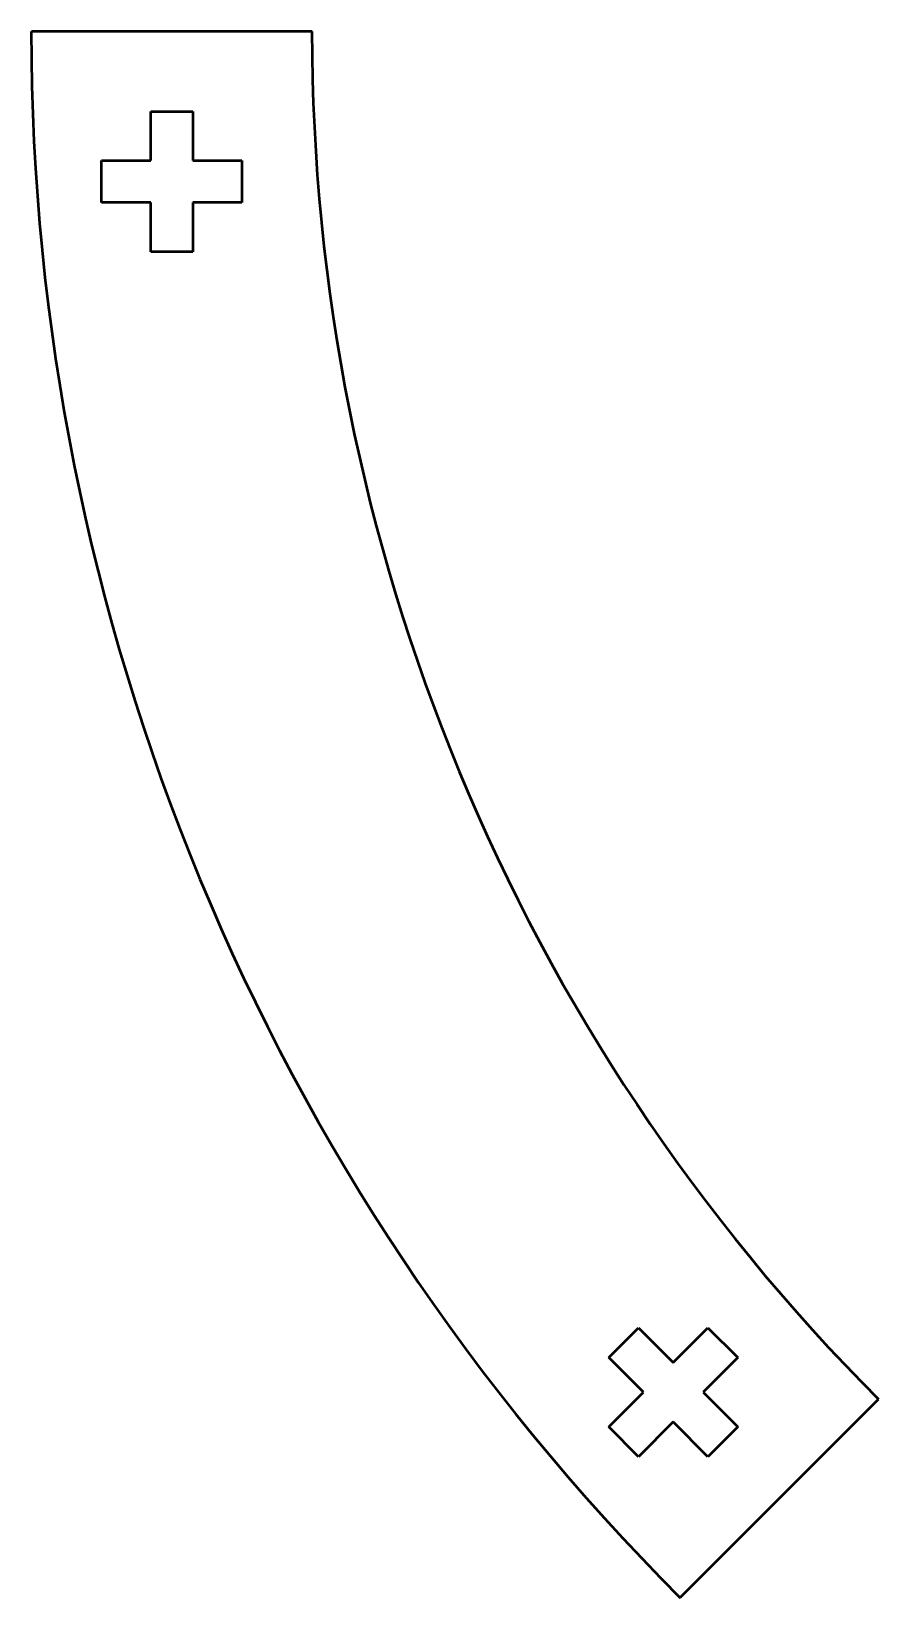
# Model space of a CAD drawing. Header units: millimetres. Extents: x 267 to 327, y 154 to 266.
import ezdxf

# ---------------------------------------------------------------- set-up
doc = ezdxf.new("R2010")
doc.units = ezdxf.units.MM
doc.layers.add('Visible (ISO)', color=7, linetype='Continuous', lineweight=50)

msp = doc.modelspace()

# ---------------------------------------------------------------- linework, layer by layer
at = {"layer": 'Visible (ISO)'}
for p, q in [((286.82, 265.8), (266.82, 265.8)), ((275.32, 256.6), (275.32, 260.1)), ((275.32, 260.1), (278.32, 260.1)), ((278.32, 260.1), (278.32, 256.6)), ((271.82, 253.6), (271.82, 256.6)), ((271.82, 256.6), (275.32, 256.6)), ((278.32, 256.6), (281.82, 256.6)), ((281.82, 256.6), (281.82, 253.6)), ((275.32, 253.6), (271.82, 253.6)), ((275.32, 250.1), (275.32, 253.6)), ((281.82, 253.6), (278.32, 253.6)), ((278.32, 253.6), (278.32, 250.1)), ((278.32, 250.1), (275.32, 250.1)), ((307.95, 171.31), (310.07, 173.43)), ((310.07, 173.43), (312.55, 170.96)), ((312.55, 170.96), (315.02, 173.43)), ((315.02, 173.43), (317.14, 171.31)), ((310.43, 168.84), (307.95, 171.31)), ((317.14, 171.31), (314.67, 168.84)), ((307.95, 166.36), (310.43, 168.84)), ((314.67, 168.84), (317.14, 166.36)), ((313.04, 154.2), (327.18, 168.34)), ((310.07, 164.24), (307.95, 166.36)), ((312.55, 166.72), (310.07, 164.24)), ((315.02, 164.24), (312.55, 166.72)), ((317.14, 166.36), (315.02, 164.24))]:
    msp.add_line(p, q, dxfattribs=at)
for radius in [157.83, 137.83]:
    msp.add_arc((424.64, 265.8), radius, 180, 225, dxfattribs=at)

doc.saveas('drawing.dxf')
